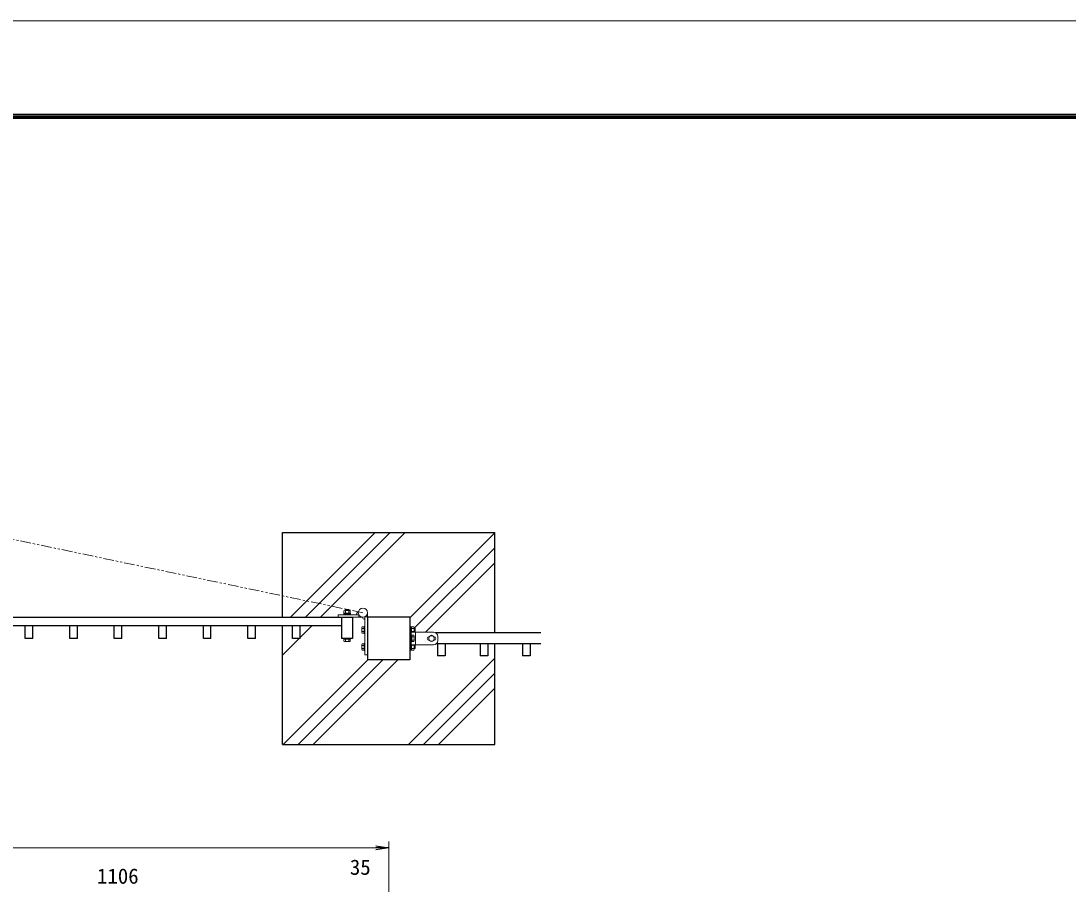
# Model space of a CAD drawing. Units: millimetres, scale not verified. Extents: x -4204 to 4196, y -2971 to 2969.
# Drawn here: x -1444 to 1025, y 933 to 2969 of the extents above; entities that cross this region are included whole.
import ezdxf
from ezdxf.enums import TextEntityAlignment as Align

# ---------------------------------------------------------------- set-up
doc = ezdxf.new("R2010")
doc.units = ezdxf.units.MM
doc.header["$LTSCALE"] = 10
doc.linetypes.add('USER1', pattern=[2, 1.25, -0.25, 0.25, -0.25])
doc.linetypes.add('USER2', pattern=[5, 2.5, -0.5, 0.5, -0.5, 0.5, -0.5])
for name, color, linetype, lineweight in [('0-0_D-BMK', 2, 'USER1', 13), ('0-1_D-STR1', 1, 'Continuous', 25), ('0-2_D-STR3', 3, 'Continuous', 13), ('0-3_D-STR-DIM', 7, 'Continuous', 13), ('0-4_0', 7, 'Continuous', 25), ('0-7_D-STR4', 7, 'Continuous', 25), ('0-8_D-DCR-HCH', 7, 'Continuous', 13), ('0-D_D-TTL', 7, 'Continuous', 13)]:
    doc.layers.add(name, color=color, linetype=linetype, lineweight=lineweight)
doc.styles.add('ＭＳ ゴシック', font='')
doc.styles.get('ＭＳ ゴシック').set_extended_font_data('MS Gothic')

# ---------------------------------------------------------------- blocks, each defined once
blk = doc.blocks.new('_OPEN')
at = {"layer": '0-4_0'}
blk.add_line((0, 0), (-10, 0), dxfattribs=at)
blk.add_lwpolyline([(-10, 1.667), (0, 0), (-10, -1.667)], dxfattribs=at)

msp = doc.modelspace()

# ---------------------------------------------------------------- linework, layer by layer
at = {"layer": '0-0_D-BMK', "linetype": 'USER2'}
msp.add_line((-637.75, 1573.31), (-1743.83, 1804.99), dxfattribs=at)
at = {"layer": '0-1_D-STR1'}
for p, q in [((-1767.95, 1562.51), (-661.95, 1562.51)), ((-687.95, 1562.51), (-687.95, 1512.51)), ((-661.95, 1562.51), (-661.95, 1512.51)), ((-526.95, 1562.51), (-626.95, 1562.51)), ((-626.95, 1562.51), (-626.95, 1462.51)), ((-526.95, 1562.51), (-526.95, 1462.51)), ((-687.95, 1542.51), (-1741.95, 1542.51)), ((-1433.95, 1512.21), (-1433.95, 1542.51)), ((-1415.95, 1512.21), (-1415.95, 1542.51)), ((-1328.95, 1512.21), (-1328.95, 1542.51)), ((-1310.95, 1512.21), (-1310.95, 1542.51)), ((-1223.95, 1512.21), (-1223.95, 1542.51)), ((-1205.95, 1512.21), (-1205.95, 1542.51)), ((-1118.95, 1512.21), (-1118.95, 1542.51)), ((-1100.95, 1512.21), (-1100.95, 1542.51)), ((-1013.95, 1512.21), (-1013.95, 1542.51)), ((-995.95, 1512.21), (-995.95, 1542.51)), ((-908.95, 1512.21), (-908.95, 1542.51)), ((-890.95, 1512.21), (-890.95, 1542.51)), ((-803.95, 1512.21), (-803.95, 1542.51)), ((-785.95, 1512.21), (-785.95, 1542.51)), ((-1415.95, 1512.21), (-1433.95, 1512.21)), ((-1310.95, 1512.21), (-1328.95, 1512.21)), ((-1205.95, 1512.21), (-1223.95, 1512.21)), ((-1100.95, 1512.21), (-1118.95, 1512.21)), ((-995.95, 1512.21), (-1013.95, 1512.21)), ((-890.95, 1512.21), (-908.95, 1512.21)), ((-785.95, 1512.21), (-803.95, 1512.21)), ((-661.95, 1512.51), (-687.95, 1512.51)), ((-217.95, 1525.51), (-464.95, 1525.51)), ((-217.95, 1499.51), (-464.95, 1499.51)), ((-461.45, 1499.51), (-461.45, 1471.51)), ((-361.45, 1499.51), (-361.45, 1471.51)), ((-343.45, 1499.51), (-343.45, 1471.51)), ((-261.45, 1499.51), (-261.45, 1471.51)), ((-243.45, 1499.51), (-243.45, 1471.51)), ((-526.95, 1462.51), (-626.95, 1462.51)), ((-343.45, 1471.51), (-361.45, 1471.51)), ((-243.45, 1471.51), (-261.45, 1471.51))]:
    msp.add_line(p, q, dxfattribs=at)
msp.add_lwpolyline([(-443.45, 1499.51), (-443.45, 1471.51), (-461.45, 1471.51)], dxfattribs=at)
at = {"layer": '0-2_D-STR3'}
for p, q in [((-678.25, 1580.91), (-678.95, 1580.21)), ((-678.25, 1580.91), (-678.95, 1580.21)), ((-678.25, 1580.91), (-671.65, 1580.91)), ((-678.25, 1578.61), (-678.25, 1580.91)), ((-670.95, 1580.21), (-671.65, 1580.91)), ((-670.95, 1580.21), (-671.65, 1580.91)), ((-671.65, 1578.61), (-671.65, 1580.91)), ((-695.95, 1568.51), (-647.42, 1568.51)), ((-695.95, 1562.51), (-695.95, 1568.51)), ((-637.75, 1562.51), (-695.95, 1562.51)), ((-682.95, 1570.11), (-682.95, 1568.51)), ((-682.95, 1570.11), (-666.95, 1570.11)), ((-682.65, 1570.11), (-682.65, 1572.11)), ((-682.65, 1572.11), (-667.25, 1572.11)), ((-682.45, 1572.11), (-682.45, 1577.91)), ((-680.73, 1578.61), (-669.18, 1578.61)), ((-678.95, 1580.21), (-670.95, 1580.21)), ((-678.95, 1578.61), (-678.95, 1580.21)), ((-678.7, 1572.11), (-678.7, 1577.91)), ((-671.2, 1572.11), (-671.2, 1577.91)), ((-670.95, 1578.61), (-670.95, 1580.21)), ((-667.45, 1572.11), (-667.45, 1577.91)), ((-667.25, 1572.11), (-667.25, 1570.11)), ((-666.95, 1570.11), (-666.95, 1568.51)), ((-647.42, 1568.51), (-647.42, 1562.51)), ((-632.95, 1563.64), (-632.95, 1474.11)), ((-626.95, 1563.64), (-632.95, 1563.64)), ((-640.05, 1538.24), (-640.05, 1526.71)), ((-639.35, 1540.01), (-634.55, 1540.01)), ((-639.35, 1536.26), (-634.55, 1536.26)), ((-525.35, 1540.51), (-526.95, 1540.51)), ((-525.35, 1540.51), (-525.35, 1528.16)), ((-525.35, 1540.21), (-523.35, 1540.21)), ((-523.35, 1540.21), (-523.35, 1528.7)), ((-523.35, 1540.01), (-517.55, 1540.01)), ((-523.35, 1536.26), (-517.55, 1536.26)), ((-516.85, 1538.29), (-516.85, 1528.64)), ((-516.85, 1536.51), (-515.25, 1536.51)), ((-516.85, 1535.81), (-514.55, 1535.81)), ((-514.55, 1535.81), (-515.25, 1536.51)), ((-515.25, 1536.51), (-515.25, 1528.51)), ((-514.55, 1535.81), (-514.55, 1529.21)), ((-682.95, 1512.51), (-682.95, 1510.91)), ((-682.95, 1510.91), (-666.95, 1510.91)), ((-667.25, 1512.51), (-682.65, 1512.51)), ((-682.45, 1505.99), (-682.45, 1510.91)), ((-678.7, 1506.11), (-678.7, 1510.91)), ((-678.7, 1505.99), (-678.7, 1510.91)), ((-671.2, 1506.11), (-671.2, 1510.91)), ((-671.2, 1505.99), (-671.2, 1510.91)), ((-667.45, 1505.99), (-667.45, 1510.91)), ((-666.95, 1512.51), (-666.95, 1510.91)), ((-639.35, 1528.76), (-634.55, 1528.76)), ((-639.35, 1525.01), (-634.55, 1525.01)), ((-634.55, 1524.51), (-632.95, 1524.51)), ((-526.95, 1527.51), (-526.95, 1497.51)), ((-526.95, 1527.51), (-470.95, 1527.51)), ((-523.75, 1527.51), (-523.75, 1497.51)), ((-522.15, 1520.51), (-523.75, 1520.51)), ((-523.35, 1528.76), (-523.04, 1528.76)), ((-522.15, 1504.51), (-522.15, 1520.51)), ((-517.35, 1520.01), (-522.15, 1520.01)), ((-517.35, 1516.26), (-522.15, 1516.26)), ((-517.35, 1508.76), (-522.15, 1508.76)), ((-516.85, 1529.21), (-514.55, 1529.21)), ((-516.65, 1518.24), (-516.65, 1506.71)), ((-516.32, 1528.51), (-515.25, 1528.51)), ((-515.25, 1528.51), (-514.55, 1529.21)), ((-513.55, 1497.51), (-513.55, 1527.51)), ((-475.95, 1520.01), (-482.45, 1516.26)), ((-482.45, 1508.76), (-482.45, 1516.26)), ((-475.95, 1505.01), (-482.45, 1508.76)), ((-481.14, 1517.01), (-481.45, 1517.01)), ((-481.14, 1508.01), (-481.45, 1508.01)), ((-475.95, 1520.01), (-469.45, 1516.26)), ((-475.95, 1505.01), (-469.45, 1508.76)), ((-470.45, 1517.01), (-470.75, 1517.01)), ((-470.45, 1508.01), (-470.75, 1508.01)), ((-469.45, 1508.76), (-469.45, 1516.26)), ((-460.95, 1517.51), (-460.95, 1507.51)), ((-681.45, 1505.41), (-682.45, 1505.99)), ((-681.45, 1505.41), (-668.45, 1505.41)), ((-668.45, 1505.41), (-667.45, 1505.99)), ((-640.05, 1498.24), (-640.05, 1486.71)), ((-639.35, 1500.01), (-634.55, 1500.01)), ((-639.35, 1496.26), (-634.55, 1496.26)), ((-639.35, 1488.76), (-634.55, 1488.76)), ((-639.35, 1485.01), (-634.55, 1485.01)), ((-634.55, 1500.51), (-632.95, 1500.51)), ((-634.55, 1484.51), (-634.55, 1500.51)), ((-634.55, 1484.51), (-632.95, 1484.51)), ((-470.95, 1497.51), (-526.95, 1497.51)), ((-525.35, 1484.51), (-526.95, 1484.51)), ((-525.35, 1496.86), (-525.35, 1484.51)), ((-523.35, 1484.81), (-525.35, 1484.81)), ((-522.15, 1504.51), (-523.75, 1504.51)), ((-523.35, 1496.32), (-523.35, 1484.81)), ((-523.35, 1496.26), (-523.04, 1496.26)), ((-523.35, 1488.76), (-517.55, 1488.76)), ((-523.35, 1485.01), (-517.55, 1485.01)), ((-517.35, 1505.01), (-522.15, 1505.01)), ((-516.85, 1496.38), (-516.85, 1486.74)), ((-516.85, 1495.81), (-514.55, 1495.81)), ((-516.85, 1489.21), (-514.55, 1489.21)), ((-516.85, 1488.51), (-515.25, 1488.51)), ((-516.32, 1496.51), (-515.25, 1496.51)), ((-514.55, 1495.81), (-515.25, 1496.51)), ((-515.25, 1496.51), (-515.25, 1488.51)), ((-515.25, 1488.51), (-514.55, 1489.21)), ((-514.55, 1495.81), (-514.55, 1489.21))]:
    msp.add_line(p, q, dxfattribs=at)
for points in [[(-626.95, 1573.31), (-626.95, 1474.11), (-632.95, 1474.11)], [(-634.55, 1524.51), (-634.55, 1540.51), (-632.95, 1540.51)]]:
    msp.add_lwpolyline(points, dxfattribs=at)
for centre, radius in [((-637.75, 1573.31), 10.8), ((-475.95, 1512.51), 6.5)]:
    msp.add_circle(centre, radius, dxfattribs=at)
for centre, radius, start, end in [((-680.57, 1575.77), 2.85, 48.83491, 131.16509), ((-674.95, 1568.22), 10.39, 68.85295, 111.14705), ((-669.32, 1575.76), 2.85, 48.86505, 131.13495), ((-647.42, 1568.51), 6, 100.26018, 180), ((-632.95, 1563.64), 6, 190.26018, 270), ((-637.19, 1538.13), 2.85, 138.95661, 221.04339), ((-629.65, 1532.51), 10.39, 158.85295, 201.14705), ((-519.69, 1538.13), 2.85, 318.83491, 41.16509), ((-527.24, 1532.51), 10.39, 338.85295, 21.14705), ((-637.21, 1526.88), 2.84, 138.76361, 221.23639), ((-520.25, 1513.3), 15.71, 64.76136, 115.23864), ((-519.5, 1518.13), 2.85, 318.95661, 41.04339), ((-527.04, 1512.51), 10.39, 338.85295, 21.14705), ((-519.49, 1506.88), 2.84, 318.76361, 41.23639), ((-481.45, 1512.51), 4.5, 90, 270), ((-470.95, 1517.51), 10, 0, 90), ((-470.95, 1507.51), 10, 270, 0), ((-470.45, 1512.51), 4.5, 270, 90), ((-680.57, 1508.75), 3.34, 235.79454, 304.20546), ((-680.57, 1508.25), 2.84, 228.76361, 311.23639), ((-674.95, 1515.8), 10.39, 248.85295, 291.14705), ((-674.95, 1517.86), 12.45, 252.48215, 287.51785), ((-669.32, 1508.75), 3.34, 235.79454, 304.20546), ((-669.32, 1508.26), 2.85, 228.95661, 311.04339), ((-637.19, 1498.13), 2.85, 138.95661, 221.04339), ((-637.21, 1486.88), 2.84, 138.76361, 221.23639), ((-629.65, 1492.51), 10.39, 158.85295, 201.14705), ((-520.25, 1511.72), 15.71, 244.76136, 295.23864), ((-527.24, 1492.51), 10.39, 338.85295, 21.14705), ((-519.69, 1486.88), 2.85, 318.86505, 41.13495)]:
    msp.add_arc(centre, radius, start, end, dxfattribs=at)
at = {"layer": '0-3_D-STR-DIM'}
for p, q in [((-606.95, 1018.94), (-2938.95, 1018.94)), ((-576.95, 669.36), (-576.95, 1033.94))]:
    msp.add_line(p, q, dxfattribs=at)
at = {"layer": '0-7_D-STR4'}
for p, q in [((-826.95, 1762.51), (-326.95, 1762.51)), ((-826.95, 1562.51), (-826.95, 1762.51)), ((-326.95, 1525.51), (-326.95, 1762.51)), ((-826.95, 1262.51), (-826.95, 1542.51)), ((-326.95, 1262.51), (-326.95, 1499.51)), ((-826.95, 1262.51), (-326.95, 1262.51))]:
    msp.add_line(p, q, dxfattribs=at)
at = {"layer": '0-8_D-DCR-HCH'}
for p, q in [((-808.63, 1562.51), (-608.63, 1762.51)), ((-773.27, 1562.51), (-573.27, 1762.51)), ((-737.91, 1562.51), (-537.91, 1762.51)), ((-525.6, 1562.87), (-326.95, 1761.51)), ((-516.6, 1536.51), (-326.95, 1726.16)), ((-490.24, 1527.51), (-326.95, 1690.8)), ((-826.95, 1473.48), (-757.91, 1542.51)), ((-825.95, 1262.51), (-625.95, 1462.51)), ((-790.6, 1262.51), (-590.6, 1462.51)), ((-755.24, 1262.51), (-555.24, 1462.51)), ((-530.46, 1262.51), (-326.95, 1466.02)), ((-495.11, 1262.51), (-326.95, 1430.67)), ((-459.75, 1262.51), (-326.95, 1395.31))]:
    msp.add_line(p, q, dxfattribs=at)
at = {"layer": '0-D_D-TTL', "color": 2}
msp.add_lwpolyline([(-4203.94, 2968.58), (4196.06, 2968.58), (4196.06, -2971.42), (-4203.94, -2971.42)], close=True, dxfattribs=at)
at = {"layer": '0-D_D-TTL'}
for points in [[(-3933.94, 2748.58), (3926.06, 2748.58), (3926.06, -2751.42), (-3933.94, -2751.42)], [(-3931.44, 2746.08), (3923.56, 2746.08), (3923.56, -2748.92), (-3931.44, -2748.92)], [(-3928.94, 2743.58), (3921.06, 2743.58), (3921.06, -2746.42), (-3928.94, -2746.42)], [(-3926.44, 2741.08), (3918.56, 2741.08), (3918.56, -2743.92), (-3926.44, -2743.92)], [(-3923.94, 2738.58), (3916.06, 2738.58), (3916.06, -2741.42), (-3923.94, -2741.42)]]:
    msp.add_lwpolyline(points, close=True, dxfattribs=at)

# ---------------------------------------------------------------- block references
at = {"layer": '0-3_D-STR-DIM', "xscale": 3, "yscale": 3}
msp.add_blockref('_OPEN', (-576.95, 1018.94), dxfattribs=at)

# ---------------------------------------------------------------- texts
at = {"layer": '0-3_D-STR-DIM', "style": 'ＭＳ ゴシック'}
for s, p in [('35', (-668.43, 944.37)), ('1106', (-1264.73, 923.37))]:
    msp.add_text(s, height=36.07, dxfattribs=at).set_placement(p, align=Align.BOTTOM_LEFT)

doc.saveas('drawing.dxf')
